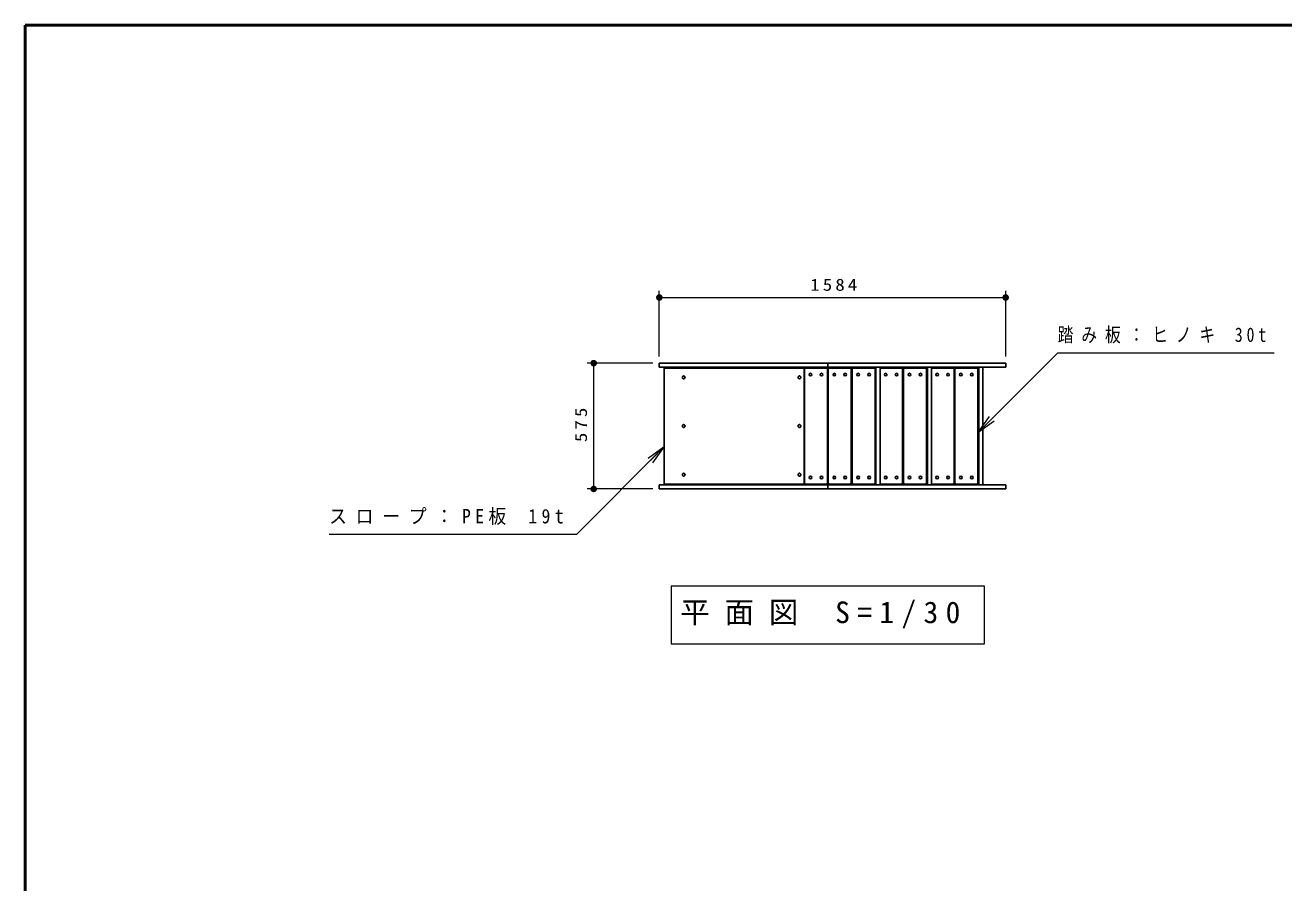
# Model space of a CAD drawing. Units: millimetres on the paper, scale 1:30. Extents: x -385 to 0, y -19 to 267.
# Drawn here: x -385 to -193.1, y 136.3 to 267 of the extents above; entities that cross this region are included whole.
import ezdxf

# ---------------------------------------------------------------- set-up
doc = ezdxf.new("R2010")
doc.units = ezdxf.units.MM
doc.layers.add('1_30', color=7, linetype='Continuous', lineweight=25)
doc.layers.add('LY_3', color=7, linetype='Continuous', lineweight=13)
doc.styles.add('ＭＳ ゴシック', font='')
doc.styles.get('ＭＳ ゴシック').set_extended_font_data('MS Gothic')

# ---------------------------------------------------------------- blocks, each defined once
blk = doc.blocks.new('filled_dot')
at = {"color": 0, "linetype": 'Continuous', "lineweight": -2, "const_width": 1.25}
blk.add_lwpolyline([(-0.625, 0, 1), (0.625, 0, 1)], format="xyb", close=True, dxfattribs=at)

msp = doc.modelspace()

# ---------------------------------------------------------------- linework, layer by layer
at = {"layer": '1_30', "lineweight": 13}
for p, q in [((-288.337, 216.497), (-288.337, 226.497)), ((-235.539, 216.497), (-235.539, 226.497)), ((-288.337, 225.497), (-235.539, 225.497)), ((-289.337, 215.497), (-299.337, 215.497)), ((-298.337, 196.33), (-298.337, 215.497)), ((-239.778, 204.89), (-238.011, 207.365)), ((-239.778, 204.89), (-237.657, 207.011)), ((-237.303, 206.657), (-239.778, 204.89)), ((-290.058, 201.02), (-287.583, 202.788)), ((-287.583, 202.788), (-289.704, 200.666)), ((-287.583, 202.788), (-289.351, 200.313)), ((-289.337, 196.33), (-299.337, 196.33)), ((-286.545, 181.527), (-286.545, 172.727)), ((-238.745, 181.527), (-286.545, 181.527)), ((-238.745, 172.727), (-238.745, 181.527)), ((-286.545, 172.727), (-238.745, 172.727))]:
    msp.add_line(p, q, dxfattribs=at)
at = {"layer": '1_30', "color": 4}
for p, q in [((-288.337, 214.863), (-288.337, 215.497)), ((-262.645, 215.497), (-288.337, 215.497)), ((-262.645, 214.863), (-262.645, 215.497)), ((-262.645, 214.863), (-262.645, 215.497)), ((-262.645, 214.863), (-288.337, 214.863)), ((-262.645, 196.963), (-288.337, 196.963)), ((-288.337, 196.33), (-288.337, 196.963)), ((-262.645, 196.33), (-288.337, 196.33)), ((-262.645, 196.33), (-262.645, 196.963)), ((-262.645, 196.33), (-262.645, 196.963))]:
    msp.add_line(p, q, dxfattribs=at)
at = {"layer": '1_30', "color": 1}
for p, q in [((-262.645, 215.497), (-235.539, 215.497)), ((-262.645, 214.863), (-262.645, 215.497)), ((-235.539, 214.863), (-235.539, 215.497)), ((-262.645, 214.863), (-235.539, 214.863)), ((-262.645, 196.963), (-235.539, 196.963)), ((-262.645, 196.33), (-262.645, 196.963)), ((-262.645, 196.33), (-235.539, 196.33)), ((-235.539, 196.33), (-235.539, 196.963))]:
    msp.add_line(p, q, dxfattribs=at)
at = {"layer": '1_30', "color": 2}
for p, q in [((-287.583, 197.08), (-287.583, 214.747)), ((-266.244, 214.747), (-266.244, 197.08)), ((-255.312, 196.963), (-255.312, 214.863)), ((-254.678, 196.963), (-254.678, 214.863)), ((-247.478, 196.963), (-247.478, 214.863)), ((-246.845, 196.963), (-246.845, 214.863)), ((-239.645, 196.963), (-239.645, 214.863)), ((-239.012, 196.963), (-239.012, 214.863))]:
    msp.add_line(p, q, dxfattribs=at)
at = {"layer": '1_30'}
for p, q in [((-287.583, 214.747), (-266.244, 214.747)), ((-287.583, 197.08), (-266.244, 197.08))]:
    msp.add_line(p, q, dxfattribs=at)
at = {"layer": '1_30', "color": 40}
for p, q in [((-266.212, 197.247), (-266.212, 214.58)), ((-266.045, 214.747), (-262.878, 214.747)), ((-262.712, 214.58), (-262.712, 197.247)), ((-262.578, 197.247), (-262.578, 214.58)), ((-262.412, 214.747), (-259.245, 214.747)), ((-259.078, 214.58), (-259.078, 197.247)), ((-258.945, 197.247), (-258.945, 214.58)), ((-258.778, 214.747), (-255.612, 214.747)), ((-255.445, 214.58), (-255.445, 197.247)), ((-254.578, 214.747), (-251.412, 214.747)), ((-251.245, 214.58), (-251.245, 197.247)), ((-251.112, 197.247), (-251.112, 214.58)), ((-250.945, 214.747), (-247.778, 214.747)), ((-247.612, 214.58), (-247.612, 197.247)), ((-246.745, 214.747), (-243.578, 214.747)), ((-243.412, 214.58), (-243.412, 197.247)), ((-243.278, 197.247), (-243.278, 214.58)), ((-243.112, 214.747), (-239.945, 214.747)), ((-239.778, 214.58), (-239.778, 197.247)), ((-262.878, 197.08), (-266.045, 197.08)), ((-259.245, 197.08), (-262.412, 197.08)), ((-255.612, 197.08), (-258.778, 197.08)), ((-251.412, 197.08), (-254.578, 197.08)), ((-247.778, 197.08), (-250.945, 197.08)), ((-243.578, 197.08), (-246.745, 197.08)), ((-239.945, 197.08), (-243.112, 197.08))]:
    msp.add_line(p, q, dxfattribs=at)
at = {"layer": '1_30', "lineweight": 13}
for points in [[(-239.778, 204.89), (-227.605, 217.063), (-194.605, 217.063)], [(-287.583, 202.788), (-300.961, 189.409), (-338.662, 189.409)]]:
    msp.add_lwpolyline(points, dxfattribs=at)
at = {"layer": '1_30'}
for points in [[(-284.618, 213.113), (-284.601, 213.114), (-284.584, 213.117), (-284.567, 213.121), (-284.55, 213.126), (-284.534, 213.134), (-284.519, 213.142), (-284.504, 213.153), (-284.49, 213.164), (-284.477, 213.177), (-284.465, 213.191), (-284.455, 213.206), (-284.446, 213.222), (-284.438, 213.238), (-284.431, 213.256), (-284.426, 213.274), (-284.422, 213.292), (-284.42, 213.311), (-284.419, 213.33), (-284.42, 213.349), (-284.422, 213.368), (-284.426, 213.386), (-284.431, 213.404), (-284.438, 213.422), (-284.446, 213.438), (-284.455, 213.454), (-284.465, 213.469), (-284.477, 213.483), (-284.49, 213.496), (-284.504, 213.507), (-284.519, 213.518), (-284.534, 213.526), (-284.55, 213.534), (-284.567, 213.539), (-284.584, 213.543), (-284.601, 213.546), (-284.618, 213.547), (-284.636, 213.546), (-284.653, 213.543), (-284.67, 213.539), (-284.686, 213.534), (-284.703, 213.526), (-284.718, 213.518), (-284.733, 213.507), (-284.746, 213.496), (-284.759, 213.483), (-284.771, 213.469), (-284.782, 213.454), (-284.791, 213.438), (-284.799, 213.422), (-284.806, 213.404), (-284.811, 213.386), (-284.815, 213.368), (-284.817, 213.349), (-284.818, 213.33), (-284.817, 213.311), (-284.815, 213.292), (-284.811, 213.274), (-284.806, 213.256), (-284.799, 213.238), (-284.791, 213.222), (-284.782, 213.206), (-284.771, 213.191), (-284.759, 213.177), (-284.746, 213.164), (-284.733, 213.153), (-284.718, 213.142), (-284.703, 213.134), (-284.686, 213.126), (-284.67, 213.121), (-284.653, 213.117), (-284.636, 213.114)], [(-266.975, 213.113), (-266.958, 213.114), (-266.941, 213.117), (-266.924, 213.121), (-266.907, 213.126), (-266.891, 213.134), (-266.876, 213.142), (-266.861, 213.153), (-266.847, 213.164), (-266.834, 213.177), (-266.823, 213.191), (-266.812, 213.206), (-266.803, 213.222), (-266.795, 213.238), (-266.788, 213.256), (-266.783, 213.274), (-266.779, 213.292), (-266.777, 213.311), (-266.776, 213.33), (-266.777, 213.349), (-266.779, 213.368), (-266.783, 213.386), (-266.788, 213.404), (-266.795, 213.422), (-266.803, 213.438), (-266.812, 213.454), (-266.823, 213.469), (-266.834, 213.483), (-266.847, 213.496), (-266.861, 213.507), (-266.876, 213.518), (-266.891, 213.526), (-266.907, 213.534), (-266.924, 213.539), (-266.941, 213.543), (-266.958, 213.546), (-266.975, 213.547), (-266.993, 213.546), (-267.01, 213.543), (-267.027, 213.539), (-267.044, 213.534), (-267.06, 213.526), (-267.075, 213.518), (-267.09, 213.507), (-267.104, 213.496), (-267.116, 213.483), (-267.128, 213.469), (-267.139, 213.454), (-267.148, 213.438), (-267.156, 213.422), (-267.163, 213.404), (-267.168, 213.386), (-267.172, 213.368), (-267.174, 213.349), (-267.175, 213.33), (-267.174, 213.311), (-267.172, 213.292), (-267.168, 213.274), (-267.163, 213.256), (-267.156, 213.238), (-267.148, 213.222), (-267.139, 213.206), (-267.128, 213.191), (-267.116, 213.177), (-267.104, 213.164), (-267.09, 213.153), (-267.075, 213.142), (-267.06, 213.134), (-267.044, 213.126), (-267.027, 213.121), (-267.01, 213.117), (-266.993, 213.114)], [(-284.618, 205.697), (-284.601, 205.698), (-284.584, 205.7), (-284.567, 205.704), (-284.55, 205.71), (-284.534, 205.717), (-284.519, 205.726), (-284.504, 205.736), (-284.49, 205.747), (-284.477, 205.76), (-284.465, 205.774), (-284.455, 205.789), (-284.446, 205.805), (-284.438, 205.822), (-284.431, 205.839), (-284.426, 205.857), (-284.422, 205.876), (-284.42, 205.895), (-284.419, 205.913), (-284.42, 205.932), (-284.422, 205.951), (-284.426, 205.969), (-284.431, 205.988), (-284.438, 206.005), (-284.446, 206.022), (-284.455, 206.038), (-284.465, 206.053), (-284.477, 206.067), (-284.49, 206.079), (-284.504, 206.091), (-284.519, 206.101), (-284.534, 206.11), (-284.55, 206.117), (-284.567, 206.123), (-284.584, 206.127), (-284.601, 206.129), (-284.618, 206.13), (-284.636, 206.129), (-284.653, 206.127), (-284.67, 206.123), (-284.686, 206.117), (-284.703, 206.11), (-284.718, 206.101), (-284.733, 206.091), (-284.746, 206.079), (-284.759, 206.067), (-284.771, 206.053), (-284.782, 206.038), (-284.791, 206.022), (-284.799, 206.005), (-284.806, 205.988), (-284.811, 205.969), (-284.815, 205.951), (-284.817, 205.932), (-284.818, 205.913), (-284.817, 205.895), (-284.815, 205.876), (-284.811, 205.857), (-284.806, 205.839), (-284.799, 205.822), (-284.791, 205.805), (-284.782, 205.789), (-284.771, 205.774), (-284.759, 205.76), (-284.746, 205.747), (-284.733, 205.736), (-284.718, 205.726), (-284.703, 205.717), (-284.686, 205.71), (-284.67, 205.704), (-284.653, 205.7), (-284.636, 205.698)], [(-266.975, 205.697), (-266.958, 205.698), (-266.941, 205.7), (-266.924, 205.704), (-266.907, 205.71), (-266.891, 205.717), (-266.876, 205.726), (-266.861, 205.736), (-266.847, 205.747), (-266.834, 205.76), (-266.823, 205.774), (-266.812, 205.789), (-266.803, 205.805), (-266.795, 205.822), (-266.788, 205.839), (-266.783, 205.857), (-266.779, 205.876), (-266.777, 205.895), (-266.776, 205.913), (-266.777, 205.932), (-266.779, 205.951), (-266.783, 205.969), (-266.788, 205.988), (-266.795, 206.005), (-266.803, 206.022), (-266.812, 206.038), (-266.823, 206.053), (-266.834, 206.067), (-266.847, 206.079), (-266.861, 206.091), (-266.876, 206.101), (-266.891, 206.11), (-266.907, 206.117), (-266.924, 206.123), (-266.941, 206.127), (-266.958, 206.129), (-266.975, 206.13), (-266.993, 206.129), (-267.01, 206.127), (-267.027, 206.123), (-267.044, 206.117), (-267.06, 206.11), (-267.075, 206.101), (-267.09, 206.091), (-267.104, 206.079), (-267.116, 206.067), (-267.128, 206.053), (-267.139, 206.038), (-267.148, 206.022), (-267.156, 206.005), (-267.163, 205.988), (-267.168, 205.969), (-267.172, 205.951), (-267.174, 205.932), (-267.175, 205.913), (-267.174, 205.895), (-267.172, 205.876), (-267.168, 205.857), (-267.163, 205.839), (-267.156, 205.822), (-267.148, 205.805), (-267.139, 205.789), (-267.128, 205.774), (-267.116, 205.76), (-267.104, 205.747), (-267.09, 205.736), (-267.075, 205.726), (-267.06, 205.717), (-267.044, 205.71), (-267.027, 205.704), (-267.01, 205.7), (-266.993, 205.698)], [(-284.618, 198.28), (-284.601, 198.281), (-284.584, 198.283), (-284.567, 198.288), (-284.55, 198.293), (-284.534, 198.3), (-284.519, 198.309), (-284.504, 198.319), (-284.49, 198.331), (-284.477, 198.344), (-284.465, 198.358), (-284.455, 198.373), (-284.446, 198.388), (-284.438, 198.405), (-284.431, 198.423), (-284.426, 198.441), (-284.422, 198.459), (-284.42, 198.478), (-284.419, 198.497), (-284.42, 198.516), (-284.422, 198.534), (-284.426, 198.553), (-284.431, 198.571), (-284.438, 198.588), (-284.446, 198.605), (-284.455, 198.621), (-284.465, 198.636), (-284.477, 198.65), (-284.49, 198.663), (-284.504, 198.674), (-284.519, 198.684), (-284.534, 198.693), (-284.55, 198.7), (-284.567, 198.706), (-284.584, 198.71), (-284.601, 198.713), (-284.618, 198.713), (-284.636, 198.713), (-284.653, 198.71), (-284.67, 198.706), (-284.686, 198.7), (-284.703, 198.693), (-284.718, 198.684), (-284.733, 198.674), (-284.746, 198.663), (-284.759, 198.65), (-284.771, 198.636), (-284.782, 198.621), (-284.791, 198.605), (-284.799, 198.588), (-284.806, 198.571), (-284.811, 198.553), (-284.815, 198.534), (-284.817, 198.516), (-284.818, 198.497), (-284.817, 198.478), (-284.815, 198.459), (-284.811, 198.441), (-284.806, 198.423), (-284.799, 198.405), (-284.791, 198.388), (-284.782, 198.373), (-284.771, 198.358), (-284.759, 198.344), (-284.746, 198.331), (-284.733, 198.319), (-284.718, 198.309), (-284.703, 198.3), (-284.686, 198.293), (-284.67, 198.288), (-284.653, 198.283), (-284.636, 198.281)], [(-266.975, 198.28), (-266.958, 198.281), (-266.941, 198.283), (-266.924, 198.288), (-266.907, 198.293), (-266.891, 198.3), (-266.876, 198.309), (-266.861, 198.319), (-266.847, 198.331), (-266.834, 198.344), (-266.823, 198.358), (-266.812, 198.373), (-266.803, 198.388), (-266.795, 198.405), (-266.788, 198.423), (-266.783, 198.441), (-266.779, 198.459), (-266.777, 198.478), (-266.776, 198.497), (-266.777, 198.516), (-266.779, 198.534), (-266.783, 198.553), (-266.788, 198.571), (-266.795, 198.588), (-266.803, 198.605), (-266.812, 198.621), (-266.823, 198.636), (-266.834, 198.65), (-266.847, 198.663), (-266.861, 198.674), (-266.876, 198.684), (-266.891, 198.693), (-266.907, 198.7), (-266.924, 198.706), (-266.941, 198.71), (-266.958, 198.713), (-266.975, 198.713), (-266.993, 198.713), (-267.01, 198.71), (-267.027, 198.706), (-267.044, 198.7), (-267.06, 198.693), (-267.075, 198.684), (-267.09, 198.674), (-267.104, 198.663), (-267.116, 198.65), (-267.128, 198.636), (-267.139, 198.621), (-267.148, 198.605), (-267.156, 198.588), (-267.163, 198.571), (-267.168, 198.553), (-267.172, 198.534), (-267.174, 198.516), (-267.175, 198.497), (-267.174, 198.478), (-267.172, 198.459), (-267.168, 198.441), (-267.163, 198.423), (-267.156, 198.405), (-267.148, 198.388), (-267.139, 198.373), (-267.128, 198.358), (-267.116, 198.344), (-267.104, 198.331), (-267.09, 198.319), (-267.075, 198.309), (-267.06, 198.3), (-267.044, 198.293), (-267.027, 198.288), (-267.01, 198.283), (-266.993, 198.281)]]:
    msp.add_lwpolyline(points, close=True, dxfattribs=at)
for centre in [(-265.295, 213.747), (-263.628, 213.747), (-261.662, 213.747), (-259.995, 213.747), (-258.028, 213.747), (-256.362, 213.747), (-253.828, 213.747), (-252.162, 213.747), (-250.195, 213.747), (-248.528, 213.747), (-245.995, 213.747), (-244.328, 213.747), (-242.362, 213.747), (-240.695, 213.747), (-265.295, 198.08), (-263.628, 198.08), (-261.662, 198.08), (-259.995, 198.08), (-258.028, 198.08), (-256.362, 198.08), (-253.828, 198.08), (-252.162, 198.08), (-250.195, 198.08), (-248.528, 198.08), (-245.995, 198.08), (-244.328, 198.08), (-242.362, 198.08), (-240.695, 198.08)]:
    msp.add_circle(centre, 0.2, dxfattribs=at)
at = {"layer": '1_30', "color": 40}
for centre, start, end in [((-266.045, 214.58), 90, 180), ((-262.878, 214.58), 0, 90), ((-262.412, 214.58), 90, 180), ((-259.245, 214.58), 0, 90), ((-258.778, 214.58), 90, 180), ((-255.612, 214.58), 0, 90), ((-254.578, 214.58), 90, 126.8699), ((-251.412, 214.58), 0, 90), ((-250.945, 214.58), 90, 180), ((-247.778, 214.58), 0, 90), ((-246.745, 214.58), 90, 126.8699), ((-243.578, 214.58), 0, 90), ((-243.112, 214.58), 90, 180), ((-239.945, 214.58), 0, 90), ((-266.045, 197.247), 180, 270), ((-262.878, 197.247), 270, 0), ((-262.412, 197.247), 180, 270), ((-259.245, 197.247), 270, 0), ((-258.778, 197.247), 180, 270), ((-255.612, 197.247), 270, 0), ((-254.578, 197.247), 233.1301, 270), ((-251.412, 197.247), 270, 0), ((-250.945, 197.247), 180, 270), ((-247.778, 197.247), 270, 0), ((-246.745, 197.247), 233.1301, 270), ((-243.578, 197.247), 270, 0), ((-243.112, 197.247), 180, 270), ((-239.945, 197.247), 270, 0)]:
    msp.add_arc(centre, 0.167, start, end, dxfattribs=at)
at = {"layer": 'LY_3', "lineweight": 50}
for p, q in [((-385, 267), (-385, 0)), ((0, 267), (-385, 267))]:
    msp.add_line(p, q, dxfattribs=at)

# ---------------------------------------------------------------- block references
at = {"layer": '1_30', "lineweight": 13, "xscale": 0.4, "yscale": 0.4}
msp.add_blockref('filled_dot', (-288.337, 225.497), dxfattribs=at)
for p, rotation in [((-235.539, 225.497), 180), ((-298.337, 215.497), 270), ((-298.337, 196.33), 90)]:
    msp.add_blockref('filled_dot', p, dxfattribs=dict(at, rotation=rotation))

# ---------------------------------------------------------------- texts
at = {"layer": '1_30', "style": 'ＭＳ ゴシック'}
for s, insert, char_height, attachment_point in [('\\T1.33;\\W1.15;1584', (-261.51, 226.497), 1.833, 8), ('\\T1.5;\\W0.8;踏み板：ヒノキ\\~30t', (-227.605, 219.713), 2.199, 4), ('\\T1.5;\\W0.9;スロープ：PE板\\~19t', (-338.662, 192.059), 2.199, 4), ('\\T1.5;平面図\\~S=1/30', (-285.145, 177.127), 3.299, 4)]:
    msp.add_mtext(s, dxfattribs=dict(at, insert=insert, char_height=char_height, attachment_point=attachment_point))
at = {"layer": '1_30', "insert": (-299.337, 206.33), "char_height": 1.833, "attachment_point": 8, "rotation": 90, "style": 'ＭＳ ゴシック'}
msp.add_mtext('\\T1.33;\\W1.15;575', dxfattribs=at)

doc.saveas('drawing.dxf')
